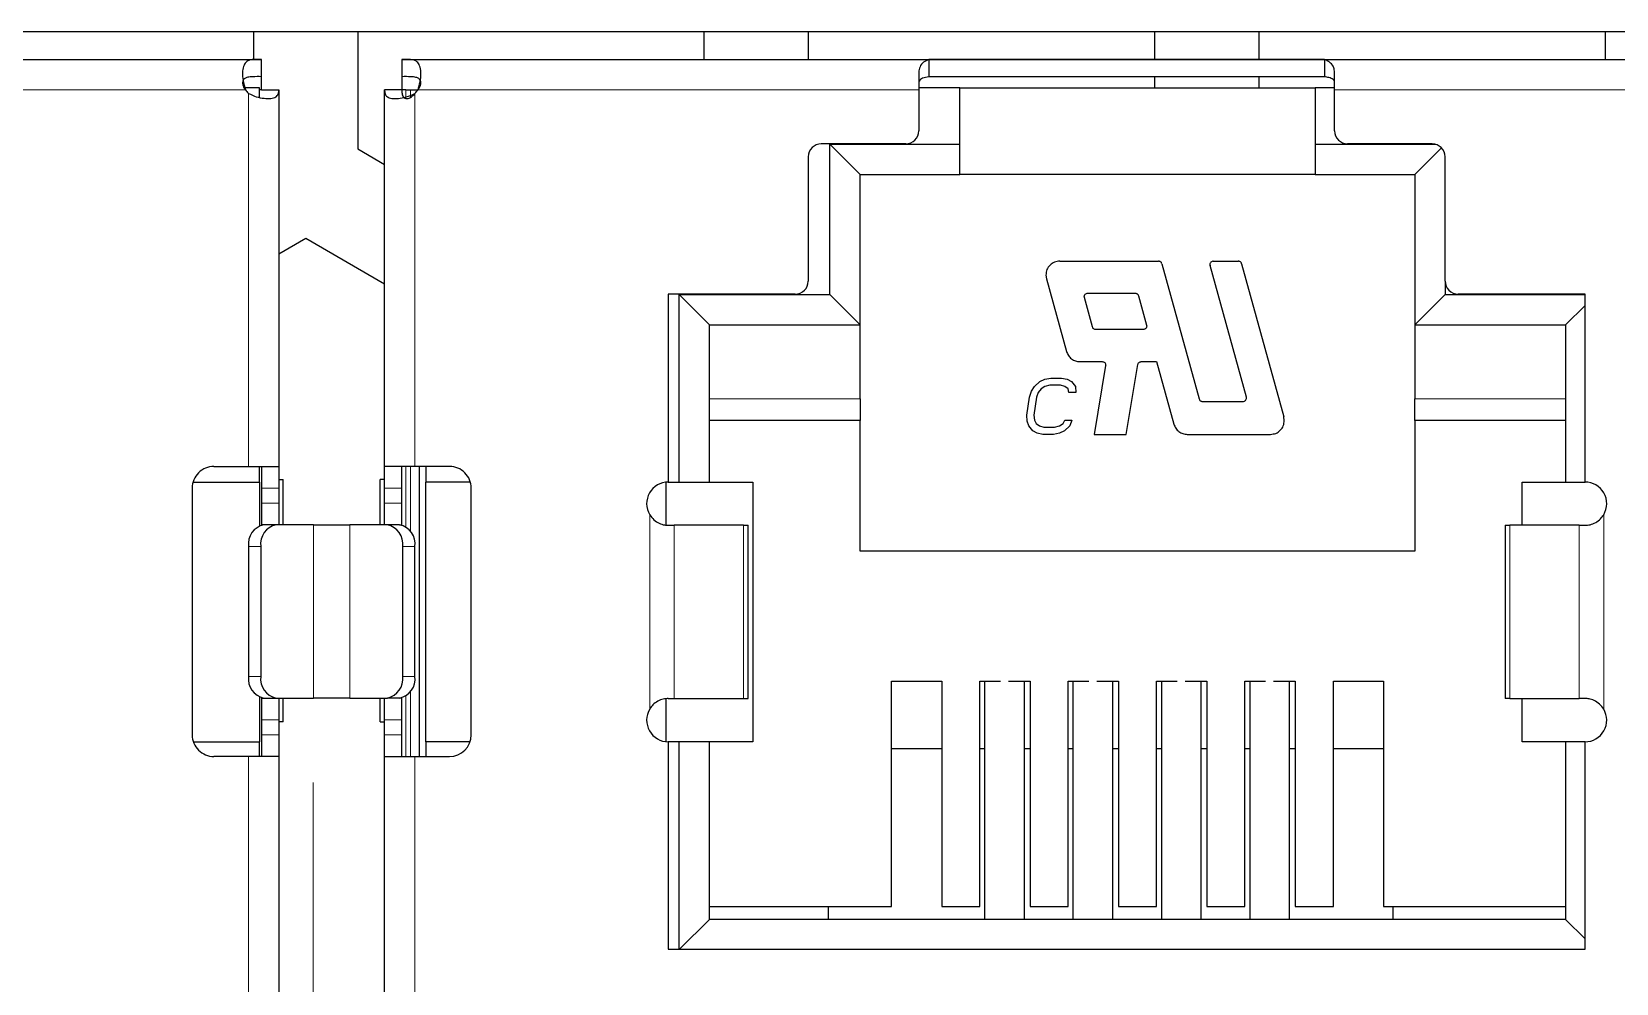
# Model space of a CAD drawing. Extents: x -260425 to 1294666, y -169889 to -2349.
# Drawn here: x 1001485.4 to 1001668.3, y -26464.4 to -26354.5 of the extents above; entities that cross this region are included whole.
import ezdxf

# ---------------------------------------------------------------- set-up
doc = ezdxf.new("R2010")
doc.units = 0
doc.header["$LTSCALE"] = 100
doc.layers.add('case', color=7, linetype='Continuous')

# ---------------------------------------------------------------- blocks, each defined once
blk = doc.blocks.new('АТС')
at = {"layer": 'case', "lineweight": 25}
for points in [[(3427, 113.99), (3427, 113.99), (1965, 113.99), (1965, 113.99)], [(3054, 110.79), (3054, 110.79), (3054, 113.99), (3054, 113.99)], [(3066, 113.99), (3066, 113.99), (3066, 100.45), (3066, 100.45)], [(3106, 110.79), (3106, 110.79), (3106, 113.99), (3106, 113.99)], [(3118, 113.99), (3118, 113.99), (3118, 110.79), (3118, 110.79)], [(3158, 110.79), (3158, 110.79), (3158, 113.99), (3158, 113.99)], [(3170, 113.99), (3170, 113.99), (3170, 110.79), (3170, 110.79)], [(3210, 110.79), (3210, 110.79), (3210, 113.99), (3210, 113.99)], [(2887.6, 110.79), (2887.6, 110.79), (3054.9, 110.79), (3054.9, 110.79)], [(3054.9, 108.79), (3054.9, 108.79), (3054.9, 110.79), (3054.9, 110.79)], [(3071.1, 110.79), (3071.1, 110.79), (3071.1, 108.79), (3071.1, 108.79)], [(3071.1, 110.79), (3071.1, 110.79), (3238.4, 110.79), (3238.4, 110.79)], [(3177.58, 110.76), (3177.58, 110.76), (3131.92, 110.76), (3131.92, 110.76)], [(3131.92, 110.76), (3131.92, 110.76), (3131.92, 108.78), (3131.92, 108.78)], [(3177.58, 110.76), (3177.58, 110.76), (3177.58, 108.78), (3177.58, 108.78)], [(3054.9, 107.29), (3054.9, 107.29), (3054.9, 108.79), (3054.9, 108.79)], [(3071.1, 108.79), (3071.1, 108.79), (3071.1, 107.29), (3071.1, 107.29)], [(3130.75, 109.29), (3130.75, 109.29), (3130.75, 107.29), (3130.75, 107.29)], [(3177.58, 108.78), (3177.58, 108.78), (3131.92, 108.78), (3131.92, 108.78)], [(3158, 107.49), (3158, 107.49), (3158, 108.78), (3158, 108.78)], [(3170, 108.78), (3170, 108.78), (3170, 107.49), (3170, 107.49)], [(3178.75, 107.29), (3178.75, 107.29), (3178.75, 109.29), (3178.75, 109.29)], [(3054.65, 107.49), (3054.65, 107.49), (3052.9, 107.49), (3052.9, 107.49)], [(3053.04, 107.29), (3053.14, 107.13), (3053.26, 106.99), (3053.4, 106.86)], [(3054.65, 106.37), (3054.65, 106.37), (3054.65, 107.49), (3054.65, 107.49)], [(3054.9, 107.29), (3054.9, 107.29), (3054.65, 107.29), (3054.65, 107.29)], [(3054.9, 107.29), (3054.9, 107.29), (3056.9, 107.29), (3056.9, 107.29)], [(3056.9, 107.29), (3056.9, 107.29), (3056.9, 63.79), (3056.9, 63.79)], [(3071.1, 107.29), (3071.1, 107.29), (3069.1, 107.29), (3069.1, 107.29)], [(3069.1, 63.79), (3069.1, 63.79), (3069.1, 107.29), (3069.1, 107.29)], [(3071.54, 107.29), (3071.54, 107.29), (3071.1, 107.29), (3071.1, 107.29)], [(3071.54, 107.29), (3071.54, 107.29), (3072.08, 107.29), (3072.08, 107.29)], [(3072.08, 107.29), (3072.08, 107.29), (3072.96, 107.29), (3072.96, 107.29)], [(3072.6, 106.86), (3072.74, 106.99), (3072.86, 107.13), (3072.96, 107.29)], [(3135.5, 107.49), (3135.5, 107.49), (3130.75, 107.49), (3130.75, 107.49)], [(3130.75, 107.29), (3130.75, 107.29), (3130.75, 102.54), (3130.75, 102.54)], [(3135.5, 100.99), (3135.5, 100.99), (3135.5, 107.49), (3135.5, 107.49)], [(3135.5, 107.49), (3135.5, 107.49), (3176.5, 107.49), (3176.5, 107.49)], [(3176.5, 107.49), (3176.5, 107.49), (3176.5, 100.99), (3176.5, 100.99)], [(3178.75, 107.49), (3178.75, 107.49), (3176.5, 107.49), (3176.5, 107.49)], [(3178.75, 102.54), (3178.75, 102.54), (3178.75, 107.29), (3178.75, 107.29)], [(3129.25, 101.04), (3130.08, 101.04), (3130.75, 101.71), (3130.75, 102.54)], [(3129.25, 101.04), (3129.25, 101.04), (3119.5, 101.04), (3119.5, 101.04)], [(3120.5, 100.99), (3120.5, 100.99), (3135.5, 100.99), (3135.5, 100.99)], [(3120.5, 83.64), (3120.5, 83.64), (3120.5, 100.99), (3120.5, 100.99)], [(3120.5, 100.99), (3120.5, 100.99), (3124, 97.49), (3124, 97.49)], [(3135.5, 97.49), (3135.5, 97.49), (3135.5, 100.99), (3135.5, 100.99)], [(3176.5, 100.99), (3176.5, 100.99), (3190.38, 100.99), (3190.38, 100.99)], [(3176.5, 100.99), (3176.5, 100.99), (3176.5, 97.49), (3176.5, 97.49)], [(3190, 101.04), (3190, 101.04), (3180.25, 101.04), (3180.25, 101.04)], [(3066, 100.45), (3066, 100.45), (3069.1, 98.66), (3069.1, 98.66)], [(3118, 99.54), (3118, 99.54), (3118, 85.19), (3118, 85.19)], [(3191.08, 100.57), (3191.08, 100.57), (3188, 97.49), (3188, 97.49)], [(3191.5, 85.19), (3191.5, 85.19), (3191.5, 99.54), (3191.5, 99.54)], [(3124, 97.49), (3124, 97.49), (3135.5, 97.49), (3135.5, 97.49)], [(3124, 80.14), (3124, 80.14), (3124, 97.49), (3124, 97.49)], [(3176.5, 97.49), (3176.5, 97.49), (3135.5, 97.49), (3135.5, 97.49)], [(3176.5, 97.49), (3176.5, 97.49), (3188, 97.49), (3188, 97.49)], [(3188, 97.49), (3188, 97.49), (3188, 80.14), (3188, 80.14)], [(3060, 90.09), (3060, 90.09), (3056.9, 88.3), (3056.9, 88.3)], [(3069.1, 84.83), (3069.1, 84.83), (3060, 90.09), (3060, 90.09)], [(3147.03, 87.49), (3147.03, 87.49), (3158.42, 87.49), (3158.42, 87.49)], [(3158.81, 87.2), (3158.81, 87.2), (3163.12, 71.59), (3163.12, 71.59)], [(3164.35, 87.09), (3164.35, 87.09), (3164.37, 86.99), (3164.37, 86.99)], [(3168.56, 71.8), (3168.56, 71.8), (3164.37, 86.99), (3164.37, 86.99)], [(3164.75, 87.49), (3164.75, 87.49), (3167.62, 87.49), (3167.62, 87.49)], [(3168.01, 87.2), (3168.01, 87.2), (3172.89, 69.52), (3172.89, 69.52)], [(3116.5, 83.69), (3117.33, 83.69), (3118, 84.36), (3118, 85.19)], [(3145.43, 85.89), (3145.43, 85.89), (3145.49, 85.47), (3145.49, 85.47)], [(3145.49, 85.47), (3145.49, 85.47), (3147.8, 77.07), (3147.8, 77.07)], [(3191.5, 85.19), (3191.5, 85.19), (3191.5, 83.64), (3191.5, 83.64)], [(3116.5, 83.69), (3116.5, 83.69), (3101.85, 83.69), (3101.85, 83.69)], [(3101.85, 83.69), (3101.85, 83.69), (3101.85, 61.99), (3101.85, 61.99)], [(3103.1, 83.64), (3103.1, 83.64), (3120.5, 83.64), (3120.5, 83.64)], [(3103.1, 61.99), (3103.1, 61.99), (3103.1, 83.64), (3103.1, 83.64)], [(3103.1, 83.64), (3103.1, 83.64), (3106.6, 80.14), (3106.6, 80.14)], [(3120.5, 83.64), (3120.5, 83.64), (3124, 80.14), (3124, 80.14)], [(3149.87, 83.29), (3149.87, 83.29), (3149.85, 83.39), (3149.85, 83.39)], [(3150.81, 79.89), (3150.81, 79.89), (3149.87, 83.29), (3149.87, 83.29)], [(3150.25, 83.79), (3150.25, 83.79), (3155.72, 83.79), (3155.72, 83.79)], [(3156.11, 83.5), (3156.11, 83.5), (3157.05, 80.1), (3157.05, 80.1)], [(3191.5, 83.64), (3191.5, 83.64), (3188, 80.14), (3188, 80.14)], [(3191.5, 83.64), (3191.5, 83.64), (3207.65, 83.64), (3207.65, 83.64)], [(3207.65, 83.69), (3207.65, 83.69), (3193, 83.69), (3193, 83.69)], [(3205.4, 80.14), (3205.4, 80.14), (3207.65, 82.39), (3207.65, 82.39)], [(3207.65, 61.99), (3207.65, 61.99), (3207.65, 83.69), (3207.65, 83.69)], [(3106.6, 80.14), (3106.6, 80.14), (3124, 80.14), (3124, 80.14)], [(3106.6, 61.99), (3106.6, 61.99), (3106.6, 80.14), (3106.6, 80.14)], [(3124, 71.59), (3124, 71.59), (3124, 80.14), (3124, 80.14)], [(3156.66, 79.59), (3156.66, 79.59), (3151.19, 79.59), (3151.19, 79.59)], [(3157.05, 80.1), (3157.05, 80.1), (3157.06, 79.99), (3157.06, 79.99)], [(3188, 80.14), (3188, 80.14), (3205.4, 80.14), (3205.4, 80.14)], [(3188, 80.14), (3188, 80.14), (3188, 71.59), (3188, 71.59)], [(3205.4, 80.14), (3205.4, 80.14), (3205.4, 61.99), (3205.4, 61.99)], [(3149.35, 75.89), (3149.35, 75.89), (3151.93, 75.89), (3151.93, 75.89)], [(3152.32, 75.43), (3152.32, 75.43), (3151, 67.49), (3151, 67.49)], [(3152.33, 75.49), (3152.33, 75.49), (3152.32, 75.43), (3152.32, 75.43)], [(3154.7, 67.49), (3154.7, 67.49), (3156.04, 75.56), (3156.04, 75.56)], [(3156.44, 75.89), (3156.44, 75.89), (3158.21, 75.89), (3158.21, 75.89)], [(3158.21, 75.89), (3158.21, 75.89), (3160.2, 68.67), (3160.2, 68.67)], [(3144.1, 73.02), (3144.1, 73.02), (3144.72, 73.58), (3144.72, 73.58)], [(3144.72, 73.58), (3144.72, 73.58), (3145.3, 73.85), (3145.3, 73.85)], [(3145.3, 73.85), (3145.3, 73.85), (3146, 73.99), (3146, 73.99)], [(3145.88, 73.16), (3145.88, 73.16), (3145.32, 73.02), (3145.32, 73.02)], [(3147.1, 73.16), (3147.1, 73.16), (3145.88, 73.16), (3145.88, 73.16)], [(3146, 73.99), (3146, 73.99), (3147.22, 73.99), (3147.22, 73.99)], [(3147.62, 73.02), (3147.62, 73.02), (3147.1, 73.16), (3147.1, 73.16)], [(3147.22, 73.99), (3147.22, 73.99), (3147.87, 73.85), (3147.87, 73.85)], [(3147.87, 73.85), (3147.87, 73.85), (3148.38, 73.58), (3148.38, 73.58)], [(3148.38, 73.58), (3148.38, 73.58), (3148.84, 73.02), (3148.84, 73.02)], [(3143.23, 69.71), (3143.23, 69.71), (3143.52, 71.78), (3143.52, 71.78)], [(3143.52, 71.78), (3143.52, 71.78), (3143.75, 72.47), (3143.75, 72.47)], [(3143.75, 72.47), (3143.75, 72.47), (3144.1, 73.02), (3144.1, 73.02)], [(3144.33, 71.78), (3144.33, 71.78), (3144.04, 69.71), (3144.04, 69.71)], [(3144.54, 72.33), (3144.54, 72.33), (3144.33, 71.78), (3144.33, 71.78)], [(3144.87, 72.75), (3144.87, 72.75), (3144.54, 72.33), (3144.54, 72.33)], [(3145.32, 73.02), (3145.32, 73.02), (3144.87, 72.75), (3144.87, 72.75)], [(3147.99, 72.75), (3147.99, 72.75), (3147.62, 73.02), (3147.62, 73.02)], [(3148.07, 72.33), (3148.07, 72.33), (3147.99, 72.75), (3147.99, 72.75)], [(3148.88, 72.33), (3148.88, 72.33), (3148.07, 72.33), (3148.07, 72.33)], [(3148.84, 73.02), (3148.84, 73.02), (3148.88, 72.33), (3148.88, 72.33)], [(3168.57, 71.69), (3168.57, 71.69), (3168.56, 71.8), (3168.56, 71.8)], [(3143.27, 69.01), (3143.27, 69.01), (3143.23, 69.71), (3143.23, 69.71)], [(3144.04, 69.71), (3144.04, 69.71), (3144.1, 69.15), (3144.1, 69.15)], [(3163.5, 71.29), (3163.5, 71.29), (3168.17, 71.29), (3168.17, 71.29)], [(3172.94, 69.09), (3172.94, 69.09), (3172.89, 69.52), (3172.89, 69.52)], [(3124, 69.09), (3124, 69.09), (3106.6, 69.09), (3106.6, 69.09)], [(3124, 53.99), (3124, 53.99), (3124, 69.09), (3124, 69.09)], [(3143.46, 68.46), (3143.46, 68.46), (3143.27, 69.01), (3143.27, 69.01)], [(3143.92, 67.91), (3143.92, 67.91), (3143.46, 68.46), (3143.46, 68.46)], [(3144.42, 67.63), (3144.42, 67.63), (3143.92, 67.91), (3143.92, 67.91)], [(3144.1, 69.15), (3144.1, 69.15), (3144.31, 68.74), (3144.31, 68.74)], [(3144.31, 68.74), (3144.31, 68.74), (3144.68, 68.46), (3144.68, 68.46)], [(3144.68, 68.46), (3144.68, 68.46), (3145.2, 68.32), (3145.2, 68.32)], [(3145.2, 68.32), (3145.2, 68.32), (3146.42, 68.32), (3146.42, 68.32)], [(3146.42, 68.32), (3146.42, 68.32), (3146.98, 68.46), (3146.98, 68.46)], [(3146.98, 68.46), (3146.98, 68.46), (3147.42, 68.74), (3147.42, 68.74)], [(3147.58, 67.91), (3147.58, 67.91), (3147, 67.63), (3147, 67.63)], [(3147.42, 68.74), (3147.42, 68.74), (3147.62, 69.15), (3147.62, 69.15)], [(3148.2, 68.46), (3148.2, 68.46), (3147.58, 67.91), (3147.58, 67.91)], [(3147.62, 69.15), (3147.62, 69.15), (3148.43, 69.15), (3148.43, 69.15)], [(3148.43, 69.15), (3148.43, 69.15), (3148.2, 68.46), (3148.2, 68.46)], [(3205.4, 69.09), (3205.4, 69.09), (3188, 69.09), (3188, 69.09)], [(3188, 69.09), (3188, 69.09), (3188, 53.99), (3188, 53.99)], [(3145.08, 67.49), (3145.08, 67.49), (3144.42, 67.63), (3144.42, 67.63)], [(3146.3, 67.49), (3146.3, 67.49), (3145.08, 67.49), (3145.08, 67.49)], [(3147, 67.63), (3147, 67.63), (3146.3, 67.49), (3146.3, 67.49)], [(3151, 67.49), (3151, 67.49), (3154.7, 67.49), (3154.7, 67.49)], [(3161.74, 67.49), (3161.74, 67.49), (3171.34, 67.49), (3171.34, 67.49)], [(3049.4, 63.79), (3049.4, 63.79), (3053.4, 63.79), (3053.4, 63.79)], [(3053.4, 63.79), (3053.4, 63.79), (3056.9, 63.79), (3056.9, 63.79)], [(3054.65, 61.99), (3054.65, 61.99), (3054.65, 63.79), (3054.65, 63.79)], [(3054.9, 63.79), (3054.9, 63.79), (3054.9, 61.29), (3054.9, 61.29)], [(3056.9, 63.79), (3056.9, 63.79), (3056.9, 61.29), (3056.9, 61.29)], [(3056.9, 62.29), (3056.9, 62.29), (3057.4, 62.29), (3057.4, 62.29)], [(3057.4, 57.04), (3057.4, 57.04), (3057.4, 62.29), (3057.4, 62.29)], [(3069.1, 62.29), (3069.1, 62.29), (3068.6, 62.29), (3068.6, 62.29)], [(3068.6, 57.04), (3068.6, 57.04), (3068.6, 62.29), (3068.6, 62.29)], [(3072.6, 63.79), (3072.6, 63.79), (3069.1, 63.79), (3069.1, 63.79)], [(3069.1, 61.29), (3069.1, 61.29), (3069.1, 63.79), (3069.1, 63.79)], [(3071.1, 61.29), (3071.1, 61.29), (3071.1, 63.79), (3071.1, 63.79)], [(3076.6, 63.79), (3076.6, 63.79), (3072.6, 63.79), (3072.6, 63.79)], [(3073.1, 63.79), (3073.1, 63.79), (3073.1, 30.29), (3073.1, 30.29)], [(3073.85, 63.79), (3073.85, 63.79), (3073.85, 61.99), (3073.85, 61.99)], [(3046.9, 61.29), (3046.9, 61.29), (3046.9, 32.79), (3046.9, 32.79)], [(3047, 61.99), (3047, 61.99), (3054.65, 61.99), (3054.65, 61.99)], [(3054.65, 61.99), (3054.65, 61.99), (3054.65, 56.93), (3054.65, 56.93)], [(3054.9, 61.29), (3054.9, 61.29), (3054.9, 59.54), (3054.9, 59.54)], [(3056.9, 61.29), (3056.9, 61.29), (3056.9, 59.54), (3056.9, 59.54)], [(3069.1, 59.54), (3069.1, 59.54), (3069.1, 61.29), (3069.1, 61.29)], [(3071.1, 59.54), (3071.1, 59.54), (3071.1, 61.29), (3071.1, 61.29)], [(3079, 61.99), (3079, 61.99), (3073.85, 61.99), (3073.85, 61.99)], [(3073.85, 31.99), (3073.85, 31.99), (3073.85, 61.99), (3073.85, 61.99)], [(3079.1, 32.79), (3079.1, 32.79), (3079.1, 61.29), (3079.1, 61.29)], [(3101.6, 57.02), (3101.6, 57.02), (3101.6, 61.98), (3101.6, 61.98)], [(3101.85, 61.99), (3101.85, 61.99), (3103.1, 61.99), (3103.1, 61.99)], [(3103.1, 61.99), (3103.1, 61.99), (3106.6, 61.99), (3106.6, 61.99)], [(3106.6, 61.99), (3106.6, 61.99), (3111.6, 61.99), (3111.6, 61.99)], [(3111.6, 61.99), (3111.6, 61.99), (3111.6, 31.99), (3111.6, 31.99)], [(3200.4, 56.99), (3200.4, 56.99), (3200.4, 61.99), (3200.4, 61.99)], [(3200.4, 61.99), (3200.4, 61.99), (3205.4, 61.99), (3205.4, 61.99)], [(3205.4, 61.99), (3205.4, 61.99), (3207.65, 61.99), (3207.65, 61.99)], [(3054.9, 59.54), (3054.9, 59.54), (3054.9, 57.04), (3054.9, 57.04)], [(3056.9, 59.54), (3056.9, 59.54), (3056.9, 57.04), (3056.9, 57.04)], [(3069.1, 57.04), (3069.1, 57.04), (3069.1, 59.54), (3069.1, 59.54)], [(3071.1, 57.04), (3071.1, 57.04), (3071.1, 59.54), (3071.1, 59.54)], [(3055.17, 57.04), (3054.01, 56.81), (3053.23, 55.71), (3053.4, 54.54)], [(3056.58, 57.04), (3055.42, 56.81), (3054.65, 55.71), (3054.81, 54.54)], [(3055.17, 57.04), (3055.17, 57.04), (3054.9, 57.04), (3054.9, 57.04)], [(3054.9, 57.04), (3054.9, 57.04), (3054.9, 57.01), (3054.9, 57.01)], [(3056.58, 57.04), (3056.58, 57.04), (3055.17, 57.04), (3055.17, 57.04)], [(3060.91, 57.04), (3060.91, 57.04), (3056.58, 57.04), (3056.58, 57.04)], [(3060.91, 57.04), (3060.91, 57.04), (3063, 57.04), (3063, 57.04)], [(3063, 57.04), (3063, 57.04), (3065.09, 57.04), (3065.09, 57.04)], [(3069.42, 57.04), (3069.42, 57.04), (3065.09, 57.04), (3065.09, 57.04)], [(3070.83, 57.04), (3070.83, 57.04), (3069.42, 57.04), (3069.42, 57.04)], [(3071.19, 54.54), (3071.35, 55.71), (3070.58, 56.81), (3069.42, 57.04)], [(3072.6, 54.54), (3072.77, 55.71), (3071.99, 56.81), (3070.83, 57.04)], [(3070.83, 57.04), (3070.83, 57.04), (3071.1, 57.04), (3071.1, 57.04)], [(3071.1, 57.01), (3071.1, 57.01), (3071.1, 57.04), (3071.1, 57.04)], [(3101.85, 56.99), (3101.85, 56.99), (3102.54, 56.99), (3102.54, 56.99)], [(3110.53, 56.99), (3110.53, 56.99), (3102.54, 56.99), (3102.54, 56.99)], [(3110.53, 56.99), (3110.53, 56.99), (3111.07, 56.99), (3111.07, 56.99)], [(3111.07, 36.99), (3111.07, 36.99), (3111.07, 56.99), (3111.07, 56.99)], [(3198.44, 56.99), (3198.44, 56.99), (3198.44, 36.99), (3198.44, 36.99)], [(3198.44, 56.99), (3198.44, 56.99), (3198.96, 56.99), (3198.96, 56.99)], [(3198.96, 56.99), (3198.96, 56.99), (3198.97, 56.99), (3198.97, 56.99)], [(3206.96, 56.99), (3206.96, 56.99), (3198.97, 56.99), (3198.97, 56.99)], [(3206.96, 56.99), (3206.96, 56.99), (3207.65, 56.99), (3207.65, 56.99)], [(3053.4, 54.54), (3053.4, 54.54), (3053.4, 39.54), (3053.4, 39.54)], [(3054.81, 54.54), (3054.81, 54.54), (3054.81, 39.54), (3054.81, 39.54)], [(3071.19, 39.54), (3071.19, 39.54), (3071.19, 54.54), (3071.19, 54.54)], [(3072.6, 39.54), (3072.6, 39.54), (3072.6, 54.54), (3072.6, 54.54)], [(3188, 53.99), (3188, 53.99), (3124, 53.99), (3124, 53.99)], [(3053.4, 39.54), (3053.23, 38.37), (3054.01, 37.28), (3055.17, 37.04)], [(3054.81, 39.54), (3054.65, 38.37), (3055.42, 37.28), (3056.58, 37.04)], [(3069.42, 37.04), (3070.58, 37.28), (3071.35, 38.37), (3071.19, 39.54)], [(3070.83, 37.04), (3071.99, 37.28), (3072.77, 38.37), (3072.6, 39.54)], [(3127.6, 38.99), (3127.6, 38.99), (3133.4, 38.99), (3133.4, 38.99)], [(3127.6, 12.99), (3127.6, 12.99), (3127.6, 38.99), (3127.6, 38.99)], [(3133.4, 38.99), (3133.4, 38.99), (3133.4, 12.99), (3133.4, 12.99)], [(3137.8, 38.99), (3137.8, 38.99), (3140.19, 38.99), (3140.19, 38.99)], [(3137.8, 12.99), (3137.8, 12.99), (3137.8, 38.99), (3137.8, 38.99)], [(3138.35, 38.99), (3138.35, 38.99), (3138.35, 11.49), (3138.35, 11.49)], [(3141.11, 38.99), (3141.11, 38.99), (3143.6, 38.99), (3143.6, 38.99)], [(3142.95, 11.49), (3142.95, 11.49), (3142.95, 38.99), (3142.95, 38.99)], [(3143.6, 38.99), (3143.6, 38.99), (3143.6, 12.99), (3143.6, 12.99)], [(3148, 38.99), (3148, 38.99), (3150.39, 38.99), (3150.39, 38.99)], [(3148, 12.99), (3148, 12.99), (3148, 38.99), (3148, 38.99)], [(3148.55, 38.99), (3148.55, 38.99), (3148.55, 11.49), (3148.55, 11.49)], [(3151.31, 38.99), (3151.31, 38.99), (3153.8, 38.99), (3153.8, 38.99)], [(3153.15, 11.49), (3153.15, 11.49), (3153.15, 38.99), (3153.15, 38.99)], [(3153.8, 38.99), (3153.8, 38.99), (3153.8, 12.99), (3153.8, 12.99)], [(3158.2, 38.99), (3158.2, 38.99), (3160.59, 38.99), (3160.59, 38.99)], [(3158.2, 12.99), (3158.2, 12.99), (3158.2, 38.99), (3158.2, 38.99)], [(3158.75, 38.99), (3158.75, 38.99), (3158.75, 11.49), (3158.75, 11.49)], [(3161.51, 38.99), (3161.51, 38.99), (3164, 38.99), (3164, 38.99)], [(3163.35, 11.49), (3163.35, 11.49), (3163.35, 38.99), (3163.35, 38.99)], [(3164, 38.99), (3164, 38.99), (3164, 12.99), (3164, 12.99)], [(3168.4, 38.99), (3168.4, 38.99), (3170.79, 38.99), (3170.79, 38.99)], [(3168.4, 12.99), (3168.4, 12.99), (3168.4, 38.99), (3168.4, 38.99)], [(3168.95, 38.99), (3168.95, 38.99), (3168.95, 11.49), (3168.95, 11.49)], [(3171.71, 38.99), (3171.71, 38.99), (3174.2, 38.99), (3174.2, 38.99)], [(3173.55, 11.49), (3173.55, 11.49), (3173.55, 38.99), (3173.55, 38.99)], [(3174.2, 38.99), (3174.2, 38.99), (3174.2, 12.99), (3174.2, 12.99)], [(3178.6, 38.99), (3178.6, 38.99), (3184.4, 38.99), (3184.4, 38.99)], [(3178.6, 12.99), (3178.6, 12.99), (3178.6, 38.99), (3178.6, 38.99)], [(3184.4, 38.99), (3184.4, 38.99), (3184.4, 12.99), (3184.4, 12.99)], [(3054.65, 37.15), (3054.65, 37.15), (3054.65, 31.99), (3054.65, 31.99)], [(3054.9, 37.07), (3054.9, 37.07), (3054.9, 37.04), (3054.9, 37.04)], [(3054.9, 37.04), (3054.9, 37.04), (3055.17, 37.04), (3055.17, 37.04)], [(3054.9, 37.04), (3054.9, 37.04), (3054.9, 34.54), (3054.9, 34.54)], [(3055.17, 37.04), (3055.17, 37.04), (3056.58, 37.04), (3056.58, 37.04)], [(3056.58, 37.04), (3056.58, 37.04), (3060.91, 37.04), (3060.91, 37.04)], [(3056.9, 37.04), (3056.9, 37.04), (3056.9, 34.54), (3056.9, 34.54)], [(3057.4, 34.29), (3057.4, 34.29), (3057.4, 37.04), (3057.4, 37.04)], [(3063, 37.04), (3063, 37.04), (3060.91, 37.04), (3060.91, 37.04)], [(3065.09, 37.04), (3065.09, 37.04), (3063, 37.04), (3063, 37.04)], [(3065.09, 37.04), (3065.09, 37.04), (3069.42, 37.04), (3069.42, 37.04)], [(3068.6, 34.29), (3068.6, 34.29), (3068.6, 37.04), (3068.6, 37.04)], [(3069.1, 34.54), (3069.1, 34.54), (3069.1, 37.04), (3069.1, 37.04)], [(3070.83, 37.04), (3070.83, 37.04), (3069.42, 37.04), (3069.42, 37.04)], [(3071.1, 37.04), (3071.1, 37.04), (3070.85, 37.04), (3070.85, 37.04)], [(3071.1, 37.04), (3071.1, 37.04), (3071.1, 37.07), (3071.1, 37.07)], [(3071.1, 34.54), (3071.1, 34.54), (3071.1, 37.04), (3071.1, 37.04)], [(3101.6, 32.01), (3101.6, 32.01), (3101.6, 36.96), (3101.6, 36.96)], [(3101.85, 36.99), (3101.85, 36.99), (3102.54, 36.99), (3102.54, 36.99)], [(3102.54, 36.99), (3102.54, 36.99), (3110.53, 36.99), (3110.53, 36.99)], [(3110.53, 36.99), (3110.53, 36.99), (3111.07, 36.99), (3111.07, 36.99)], [(3198.96, 36.99), (3198.96, 36.99), (3198.44, 36.99), (3198.44, 36.99)], [(3198.97, 36.99), (3198.97, 36.99), (3198.96, 36.99), (3198.96, 36.99)], [(3198.97, 36.99), (3198.97, 36.99), (3206.96, 36.99), (3206.96, 36.99)], [(3200.4, 31.99), (3200.4, 31.99), (3200.4, 36.99), (3200.4, 36.99)], [(3207.65, 36.99), (3207.65, 36.99), (3206.96, 36.99), (3206.96, 36.99)], [(3054.9, 34.54), (3054.9, 34.54), (3054.9, 32.79), (3054.9, 32.79)], [(3056.9, 34.54), (3056.9, 34.54), (3056.9, 32.79), (3056.9, 32.79)], [(3057.4, 34.29), (3057.4, 34.29), (3056.9, 34.29), (3056.9, 34.29)], [(3068.6, 34.29), (3068.6, 34.29), (3069.1, 34.29), (3069.1, 34.29)], [(3069.1, 32.79), (3069.1, 32.79), (3069.1, 34.54), (3069.1, 34.54)], [(3071.1, 32.79), (3071.1, 32.79), (3071.1, 34.54), (3071.1, 34.54)], [(3047.03, 31.99), (3047.03, 31.99), (3054.65, 31.99), (3054.65, 31.99)], [(3054.65, 30.29), (3054.65, 30.29), (3054.65, 31.99), (3054.65, 31.99)], [(3054.9, 32.79), (3054.9, 32.79), (3054.9, 30.29), (3054.9, 30.29)], [(3056.9, 32.79), (3056.9, 32.79), (3056.9, 30.29), (3056.9, 30.29)], [(3069.1, 30.29), (3069.1, 30.29), (3069.1, 32.79), (3069.1, 32.79)], [(3071.1, 30.29), (3071.1, 30.29), (3071.1, 32.79), (3071.1, 32.79)], [(3073.85, 31.99), (3073.85, 31.99), (3073.85, 30.29), (3073.85, 30.29)], [(3078.97, 31.99), (3078.97, 31.99), (3073.85, 31.99), (3073.85, 31.99)], [(3076.6, 30.29), (3077.98, 30.29), (3079.1, 31.41), (3079.1, 32.79)], [(3103.1, 31.99), (3103.1, 31.99), (3101.85, 31.99), (3101.85, 31.99)], [(3101.85, 31.99), (3101.85, 31.99), (3101.85, 8.04), (3101.85, 8.04)], [(3103.1, 8.04), (3103.1, 8.04), (3103.1, 31.99), (3103.1, 31.99)], [(3106.6, 31.99), (3106.6, 31.99), (3103.1, 31.99), (3103.1, 31.99)], [(3106.6, 11.49), (3106.6, 11.49), (3106.6, 31.99), (3106.6, 31.99)], [(3111.6, 31.99), (3111.6, 31.99), (3106.6, 31.99), (3106.6, 31.99)], [(3133.4, 31.19), (3133.4, 31.19), (3127.6, 31.19), (3127.6, 31.19)], [(3138.35, 31.19), (3138.35, 31.19), (3137.8, 31.19), (3137.8, 31.19)], [(3143.6, 31.19), (3143.6, 31.19), (3142.95, 31.19), (3142.95, 31.19)], [(3148.55, 31.19), (3148.55, 31.19), (3148, 31.19), (3148, 31.19)], [(3153.8, 31.19), (3153.8, 31.19), (3153.15, 31.19), (3153.15, 31.19)], [(3158.75, 31.19), (3158.75, 31.19), (3158.2, 31.19), (3158.2, 31.19)], [(3164, 31.19), (3164, 31.19), (3163.35, 31.19), (3163.35, 31.19)], [(3168.95, 31.19), (3168.95, 31.19), (3168.4, 31.19), (3168.4, 31.19)], [(3174.2, 31.19), (3174.2, 31.19), (3173.55, 31.19), (3173.55, 31.19)], [(3184.4, 31.19), (3184.4, 31.19), (3178.6, 31.19), (3178.6, 31.19)], [(3205.4, 31.99), (3205.4, 31.99), (3200.4, 31.99), (3200.4, 31.99)], [(3205.4, 31.99), (3205.4, 31.99), (3205.4, 11.49), (3205.4, 11.49)], [(3207.65, 31.99), (3207.65, 31.99), (3205.4, 31.99), (3205.4, 31.99)], [(3207.65, 8.04), (3207.65, 8.04), (3207.65, 31.99), (3207.65, 31.99)], [(3053.4, 30.29), (3053.4, 30.29), (3049.4, 30.29), (3049.4, 30.29)], [(3056.9, 30.29), (3056.9, 30.29), (3053.4, 30.29), (3053.4, 30.29)], [(3056.9, 30.29), (3056.9, 30.29), (3056.9, -61.71), (3056.9, -61.71)], [(3069.1, -61.71), (3069.1, -61.71), (3069.1, 30.29), (3069.1, 30.29)], [(3069.1, 30.29), (3069.1, 30.29), (3072.6, 30.29), (3072.6, 30.29)], [(3072.6, 30.29), (3072.6, 30.29), (3076.6, 30.29), (3076.6, 30.29)], [(3106.6, 12.99), (3106.6, 12.99), (3123.2, 12.99), (3123.2, 12.99)], [(3120.35, 11.49), (3120.35, 11.49), (3120.35, 12.99), (3120.35, 12.99)], [(3123.2, 12.99), (3123.2, 12.99), (3127.6, 12.99), (3127.6, 12.99)], [(3133.4, 12.99), (3133.4, 12.99), (3137.8, 12.99), (3137.8, 12.99)], [(3143.6, 12.99), (3143.6, 12.99), (3148, 12.99), (3148, 12.99)], [(3153.8, 12.99), (3153.8, 12.99), (3158.2, 12.99), (3158.2, 12.99)], [(3164, 12.99), (3164, 12.99), (3168.4, 12.99), (3168.4, 12.99)], [(3174.2, 12.99), (3174.2, 12.99), (3178.6, 12.99), (3178.6, 12.99)], [(3184.4, 12.99), (3184.4, 12.99), (3188.8, 12.99), (3188.8, 12.99)], [(3185.45, 12.99), (3185.45, 12.99), (3185.45, 11.49), (3185.45, 11.49)], [(3188.8, 12.99), (3188.8, 12.99), (3205.4, 12.99), (3205.4, 12.99)], [(3103.15, 8.04), (3103.15, 8.04), (3106.6, 11.49), (3106.6, 11.49)], [(3205.4, 11.49), (3205.4, 11.49), (3106.6, 11.49), (3106.6, 11.49)], [(3207.65, 9.24), (3207.65, 9.24), (3205.4, 11.49), (3205.4, 11.49)], [(3101.85, 8.04), (3101.85, 8.04), (3207.65, 8.04), (3207.65, 8.04)]]:
    blk.add_open_spline(points, degree=3, dxfattribs=at)
for points, knots in [([(3054.9, 110.79), (3054.76, 110.79), (3054.63, 110.79), (3054.5, 110.79), (3054.5, 110.79), (3054.35, 110.79), (3054.21, 110.79), (3054.08, 110.78), (3054.08, 110.78), (3053.89, 110.77), (3053.73, 110.76), (3053.58, 110.72), (3053.58, 110.72), (3053.39, 110.67), (3053.23, 110.59), (3053.11, 110.47), (3053.11, 110.47), (3052.98, 110.34), (3052.89, 110.18), (3052.83, 109.98), (3052.83, 109.98), (3052.76, 109.77), (3052.72, 109.53), (3052.71, 109.25), (3052.71, 109.25), (3052.7, 108.97), (3052.72, 108.66), (3052.77, 108.34), (3052.77, 108.34), (3052.83, 107.99), (3052.94, 107.64), (3053.04, 107.29)], [0, 0, 0, 0, 0.111111, 0.111111, 0.111111, 0.111111, 0.222222, 0.222222, 0.222222, 0.222222, 0.333333, 0.333333, 0.333333, 0.333333, 0.444444, 0.444444, 0.444444, 0.444444, 0.555556, 0.555556, 0.555556, 0.555556, 0.666667, 0.666667, 0.666667, 0.666667, 0.777778, 0.777778, 0.777778, 0.777778, 1, 1, 1, 1]), ([(3072.96, 107.29), (3073.05, 107.59), (3073.14, 107.89), (3073.2, 108.18), (3073.2, 108.18), (3073.27, 108.5), (3073.29, 108.81), (3073.29, 109.1), (3073.29, 109.1), (3073.29, 109.39), (3073.26, 109.66), (3073.2, 109.88), (3073.2, 109.88), (3073.14, 110.11), (3073.05, 110.29), (3072.93, 110.43), (3072.93, 110.43), (3072.8, 110.57), (3072.64, 110.66), (3072.43, 110.72), (3072.43, 110.72), (3072.29, 110.75), (3072.13, 110.77), (3071.95, 110.78), (3071.95, 110.78), (3071.8, 110.79), (3071.64, 110.79), (3071.47, 110.79), (3071.47, 110.79), (3071.35, 110.79), (3071.23, 110.79), (3071.1, 110.79)], [0, 0, 0, 0, 0.111111, 0.111111, 0.111111, 0.111111, 0.222222, 0.222222, 0.222222, 0.222222, 0.333333, 0.333333, 0.333333, 0.333333, 0.444444, 0.444444, 0.444444, 0.444444, 0.555556, 0.555556, 0.555556, 0.555556, 0.666667, 0.666667, 0.666667, 0.666667, 0.777778, 0.777778, 0.777778, 0.777778, 1, 1, 1, 1]), ([(3131.92, 110.76), (3131.71, 110.68), (3131.49, 110.6), (3131.29, 110.45), (3131.29, 110.45), (3131.13, 110.32), (3130.98, 110.16), (3130.9, 109.94), (3130.9, 109.94), (3130.82, 109.75), (3130.78, 109.52), (3130.75, 109.29)], [0, 0, 0, 0, 0.25, 0.25, 0.25, 0.25, 0.5, 0.5, 0.5, 0.5, 1, 1, 1, 1]), ([(3178.75, 109.29), (3178.73, 109.48), (3178.71, 109.67), (3178.65, 109.83), (3178.65, 109.83), (3178.58, 110.06), (3178.44, 110.24), (3178.29, 110.37), (3178.29, 110.37), (3178.08, 110.56), (3177.83, 110.66), (3177.58, 110.76)], [0, 0, 0, 0, 0.25, 0.25, 0.25, 0.25, 0.5, 0.5, 0.5, 0.5, 1, 1, 1, 1]), ([(3054.9, 108.79), (3054.56, 108.8), (3054.21, 108.8), (3053.89, 108.78), (3053.89, 108.78), (3053.68, 108.77), (3053.49, 108.76), (3053.31, 108.72), (3053.31, 108.72), (3053.25, 108.7), (3053.19, 108.69), (3053.14, 108.66), (3053.14, 108.66), (3053.03, 108.62), (3052.93, 108.56), (3052.85, 108.48), (3052.85, 108.48), (3052.8, 108.42), (3052.76, 108.35), (3052.74, 108.27), (3052.74, 108.27), (3052.71, 108.19), (3052.7, 108.09), (3052.71, 108), (3052.71, 108), (3052.72, 107.91), (3052.74, 107.82), (3052.78, 107.73), (3052.78, 107.73), (3052.81, 107.64), (3052.86, 107.55), (3052.91, 107.46), (3052.91, 107.46), (3052.95, 107.4), (3053, 107.35), (3053.04, 107.29)], [0, 0, 0, 0, 0.1, 0.1, 0.1, 0.1, 0.2, 0.2, 0.2, 0.2, 0.3, 0.3, 0.3, 0.3, 0.4, 0.4, 0.4, 0.4, 0.5, 0.5, 0.5, 0.5, 0.6, 0.6, 0.6, 0.6, 0.7, 0.7, 0.7, 0.7, 0.8, 0.8, 0.8, 0.8, 1, 1, 1, 1]), ([(3072.96, 107.29), (3073.04, 107.4), (3073.12, 107.51), (3073.18, 107.63), (3073.18, 107.63), (3073.23, 107.72), (3073.26, 107.82), (3073.28, 107.92), (3073.28, 107.92), (3073.29, 108.01), (3073.3, 108.11), (3073.28, 108.19), (3073.28, 108.19), (3073.27, 108.27), (3073.24, 108.34), (3073.2, 108.4), (3073.2, 108.4), (3073.17, 108.47), (3073.11, 108.52), (3073.05, 108.57), (3073.05, 108.57), (3072.96, 108.63), (3072.85, 108.68), (3072.72, 108.71), (3072.72, 108.71), (3072.54, 108.76), (3072.33, 108.77), (3072.12, 108.78), (3072.12, 108.78), (3071.79, 108.8), (3071.45, 108.8), (3071.1, 108.79)], [0, 0, 0, 0, 0.111111, 0.111111, 0.111111, 0.111111, 0.222222, 0.222222, 0.222222, 0.222222, 0.333333, 0.333333, 0.333333, 0.333333, 0.444444, 0.444444, 0.444444, 0.444444, 0.555556, 0.555556, 0.555556, 0.555556, 0.666667, 0.666667, 0.666667, 0.666667, 0.777778, 0.777778, 0.777778, 0.777778, 1, 1, 1, 1]), ([(3131.92, 108.78), (3131.67, 108.74), (3131.42, 108.7), (3131.2, 108.61), (3131.2, 108.61), (3131.11, 108.57), (3131.04, 108.53), (3130.96, 108.48), (3130.96, 108.48), (3130.89, 108.43), (3130.82, 108.37), (3130.79, 108.29), (3130.79, 108.29), (3130.77, 108.25), (3130.76, 108.2), (3130.75, 108.15)], [0, 0, 0, 0, 0.2, 0.2, 0.2, 0.2, 0.4, 0.4, 0.4, 0.4, 0.6, 0.6, 0.6, 0.6, 1, 1, 1, 1]), ([(3178.75, 108.15), (3178.74, 108.2), (3178.73, 108.26), (3178.7, 108.3), (3178.7, 108.3), (3178.67, 108.37), (3178.62, 108.41), (3178.57, 108.46), (3178.57, 108.46), (3178.43, 108.57), (3178.26, 108.64), (3178.09, 108.68), (3178.09, 108.68), (3177.92, 108.73), (3177.75, 108.75), (3177.58, 108.78)], [0, 0, 0, 0, 0.2, 0.2, 0.2, 0.2, 0.4, 0.4, 0.4, 0.4, 0.6, 0.6, 0.6, 0.6, 1, 1, 1, 1]), ([(3053.4, 106.86), (3053.7, 106.72), (3054, 106.58), (3054.3, 106.48), (3054.3, 106.48), (3054.6, 106.38), (3054.91, 106.33), (3055.19, 106.3), (3055.19, 106.3), (3055.48, 106.26), (3055.75, 106.26), (3055.97, 106.28), (3055.97, 106.28), (3056.2, 106.31), (3056.39, 106.36), (3056.54, 106.45), (3056.54, 106.45), (3056.68, 106.53), (3056.78, 106.65), (3056.84, 106.82), (3056.84, 106.82), (3056.88, 106.95), (3056.89, 107.12), (3056.9, 107.29)], [0, 0, 0, 0, 0.142857, 0.142857, 0.142857, 0.142857, 0.285714, 0.285714, 0.285714, 0.285714, 0.428571, 0.428571, 0.428571, 0.428571, 0.571429, 0.571429, 0.571429, 0.571429, 0.714286, 0.714286, 0.714286, 0.714286, 1, 1, 1, 1]), ([(3069.1, 107.29), (3069.11, 107.12), (3069.12, 106.94), (3069.17, 106.8), (3069.17, 106.8), (3069.21, 106.66), (3069.3, 106.56), (3069.42, 106.48), (3069.42, 106.48), (3069.55, 106.39), (3069.72, 106.33), (3069.93, 106.29), (3069.93, 106.29), (3070.15, 106.26), (3070.41, 106.26), (3070.7, 106.28), (3070.7, 106.28), (3070.98, 106.31), (3071.29, 106.36), (3071.6, 106.45), (3071.6, 106.45), (3071.93, 106.55), (3072.27, 106.71), (3072.6, 106.86)], [0, 0, 0, 0, 0.142857, 0.142857, 0.142857, 0.142857, 0.285714, 0.285714, 0.285714, 0.285714, 0.428571, 0.428571, 0.428571, 0.428571, 0.571429, 0.571429, 0.571429, 0.571429, 0.714286, 0.714286, 0.714286, 0.714286, 1, 1, 1, 1]), ([(3071.1, 107.29), (3071.1, 107.08), (3071.11, 106.87), (3071.15, 106.7), (3071.15, 106.7), (3071.17, 106.6), (3071.21, 106.52), (3071.26, 106.45), (3071.26, 106.45), (3071.31, 106.38), (3071.37, 106.33), (3071.45, 106.3), (3071.45, 106.3), (3071.53, 106.27), (3071.61, 106.26), (3071.7, 106.27), (3071.7, 106.27), (3071.78, 106.28), (3071.87, 106.3), (3071.95, 106.33), (3071.95, 106.33), (3072.04, 106.37), (3072.12, 106.42), (3072.2, 106.47), (3072.2, 106.47), (3072.33, 106.56), (3072.44, 106.66), (3072.54, 106.78), (3072.54, 106.78), (3072.56, 106.81), (3072.58, 106.83), (3072.6, 106.86)], [0, 0, 0, 0, 0.111111, 0.111111, 0.111111, 0.111111, 0.222222, 0.222222, 0.222222, 0.222222, 0.333333, 0.333333, 0.333333, 0.333333, 0.444444, 0.444444, 0.444444, 0.444444, 0.555556, 0.555556, 0.555556, 0.555556, 0.666667, 0.666667, 0.666667, 0.666667, 0.777778, 0.777778, 0.777778, 0.777778, 1, 1, 1, 1]), ([(3178.75, 102.54), (3178.75, 102.15), (3178.91, 101.76), (3179.19, 101.48), (3179.19, 101.48), (3179.47, 101.2), (3179.85, 101.04), (3180.25, 101.04)], [0, 0, 0, 0, 0.333333, 0.333333, 0.333333, 0.333333, 1, 1, 1, 1]), ([(3119.5, 101.04), (3119.1, 101.04), (3118.72, 100.88), (3118.44, 100.6), (3118.44, 100.6), (3118.16, 100.32), (3118, 99.94), (3118, 99.54)], [0, 0, 0, 0, 0.333333, 0.333333, 0.333333, 0.333333, 1, 1, 1, 1]), ([(3191.5, 99.54), (3191.5, 99.94), (3191.34, 100.32), (3191.06, 100.6), (3191.06, 100.6), (3190.78, 100.88), (3190.4, 101.04), (3190, 101.04)], [0, 0, 0, 0, 0.333333, 0.333333, 0.333333, 0.333333, 1, 1, 1, 1]), ([(3147.03, 87.49), (3146.82, 87.47), (3146.61, 87.44), (3146.42, 87.37), (3146.42, 87.37), (3146.22, 87.3), (3146.05, 87.17), (3145.9, 87.02), (3145.9, 87.02), (3145.75, 86.87), (3145.63, 86.7), (3145.55, 86.51), (3145.55, 86.51), (3145.48, 86.31), (3145.45, 86.1), (3145.43, 85.89)], [0, 0, 0, 0, 0.2, 0.2, 0.2, 0.2, 0.4, 0.4, 0.4, 0.4, 0.6, 0.6, 0.6, 0.6, 1, 1, 1, 1]), ([(3158.81, 87.2), (3158.79, 87.24), (3158.78, 87.28), (3158.76, 87.32), (3158.76, 87.32), (3158.73, 87.35), (3158.7, 87.38), (3158.67, 87.41), (3158.67, 87.41), (3158.63, 87.44), (3158.59, 87.46), (3158.55, 87.47), (3158.55, 87.47), (3158.51, 87.48), (3158.47, 87.49), (3158.42, 87.49)], [0, 0, 0, 0, 0.2, 0.2, 0.2, 0.2, 0.4, 0.4, 0.4, 0.4, 0.6, 0.6, 0.6, 0.6, 1, 1, 1, 1]), ([(3164.75, 87.49), (3164.7, 87.49), (3164.65, 87.48), (3164.6, 87.46), (3164.6, 87.46), (3164.55, 87.44), (3164.51, 87.41), (3164.47, 87.38), (3164.47, 87.38), (3164.43, 87.34), (3164.4, 87.29), (3164.38, 87.25), (3164.38, 87.25), (3164.37, 87.2), (3164.36, 87.15), (3164.35, 87.09)], [0, 0, 0, 0, 0.2, 0.2, 0.2, 0.2, 0.4, 0.4, 0.4, 0.4, 0.6, 0.6, 0.6, 0.6, 1, 1, 1, 1]), ([(3168.01, 87.2), (3167.99, 87.24), (3167.98, 87.28), (3167.95, 87.32), (3167.95, 87.32), (3167.93, 87.35), (3167.9, 87.38), (3167.87, 87.41), (3167.87, 87.41), (3167.83, 87.44), (3167.79, 87.46), (3167.75, 87.47), (3167.75, 87.47), (3167.71, 87.48), (3167.67, 87.49), (3167.62, 87.49)], [0, 0, 0, 0, 0.2, 0.2, 0.2, 0.2, 0.4, 0.4, 0.4, 0.4, 0.6, 0.6, 0.6, 0.6, 1, 1, 1, 1]), ([(3191.5, 85.19), (3191.5, 84.8), (3191.66, 84.41), (3191.94, 84.13), (3191.94, 84.13), (3192.22, 83.85), (3192.6, 83.69), (3193, 83.69)], [0, 0, 0, 0, 0.333333, 0.333333, 0.333333, 0.333333, 1, 1, 1, 1]), ([(3149.85, 83.39), (3149.86, 83.45), (3149.87, 83.5), (3149.88, 83.55), (3149.88, 83.55), (3149.9, 83.59), (3149.93, 83.64), (3149.97, 83.68), (3149.97, 83.68), (3150.01, 83.71), (3150.05, 83.74), (3150.1, 83.76), (3150.1, 83.76), (3150.15, 83.78), (3150.2, 83.79), (3150.25, 83.79)], [0, 0, 0, 0, 0.2, 0.2, 0.2, 0.2, 0.4, 0.4, 0.4, 0.4, 0.6, 0.6, 0.6, 0.6, 1, 1, 1, 1]), ([(3155.72, 83.79), (3155.77, 83.79), (3155.81, 83.78), (3155.85, 83.77), (3155.85, 83.77), (3155.89, 83.76), (3155.93, 83.74), (3155.97, 83.71), (3155.97, 83.71), (3156, 83.68), (3156.03, 83.65), (3156.06, 83.62), (3156.06, 83.62), (3156.08, 83.58), (3156.09, 83.54), (3156.11, 83.5)], [0, 0, 0, 0, 0.2, 0.2, 0.2, 0.2, 0.4, 0.4, 0.4, 0.4, 0.6, 0.6, 0.6, 0.6, 1, 1, 1, 1]), ([(3151.19, 79.59), (3151.15, 79.6), (3151.11, 79.6), (3151.06, 79.61), (3151.06, 79.61), (3151.02, 79.63), (3150.98, 79.65), (3150.95, 79.67), (3150.95, 79.67), (3150.91, 79.7), (3150.88, 79.73), (3150.86, 79.77), (3150.86, 79.77), (3150.84, 79.81), (3150.82, 79.85), (3150.81, 79.89)], [0, 0, 0, 0, 0.2, 0.2, 0.2, 0.2, 0.4, 0.4, 0.4, 0.4, 0.6, 0.6, 0.6, 0.6, 1, 1, 1, 1]), ([(3157.06, 79.99), (3157.06, 79.94), (3157.05, 79.89), (3157.03, 79.84), (3157.03, 79.84), (3157.01, 79.79), (3156.98, 79.75), (3156.94, 79.71), (3156.94, 79.71), (3156.91, 79.67), (3156.86, 79.64), (3156.81, 79.62), (3156.81, 79.62), (3156.77, 79.61), (3156.71, 79.6), (3156.66, 79.59)], [0, 0, 0, 0, 0.2, 0.2, 0.2, 0.2, 0.4, 0.4, 0.4, 0.4, 0.6, 0.6, 0.6, 0.6, 1, 1, 1, 1]), ([(3147.8, 77.07), (3147.87, 76.9), (3147.93, 76.74), (3148.02, 76.6), (3148.02, 76.6), (3148.11, 76.45), (3148.24, 76.33), (3148.38, 76.22), (3148.38, 76.22), (3148.52, 76.11), (3148.67, 76.03), (3148.84, 75.98), (3148.84, 75.98), (3149, 75.93), (3149.17, 75.91), (3149.35, 75.89)], [0, 0, 0, 0, 0.2, 0.2, 0.2, 0.2, 0.4, 0.4, 0.4, 0.4, 0.6, 0.6, 0.6, 0.6, 1, 1, 1, 1]), ([(3151.93, 75.89), (3151.98, 75.89), (3152.03, 75.88), (3152.08, 75.86), (3152.08, 75.86), (3152.13, 75.84), (3152.17, 75.81), (3152.21, 75.78), (3152.21, 75.78), (3152.25, 75.74), (3152.28, 75.69), (3152.3, 75.65), (3152.3, 75.65), (3152.32, 75.6), (3152.32, 75.55), (3152.33, 75.49)], [0, 0, 0, 0, 0.2, 0.2, 0.2, 0.2, 0.4, 0.4, 0.4, 0.4, 0.6, 0.6, 0.6, 0.6, 1, 1, 1, 1]), ([(3156.04, 75.56), (3156.06, 75.6), (3156.07, 75.65), (3156.09, 75.69), (3156.09, 75.69), (3156.11, 75.73), (3156.14, 75.77), (3156.18, 75.8), (3156.18, 75.8), (3156.22, 75.83), (3156.26, 75.85), (3156.3, 75.87), (3156.3, 75.87), (3156.34, 75.88), (3156.39, 75.89), (3156.44, 75.89)], [0, 0, 0, 0, 0.2, 0.2, 0.2, 0.2, 0.4, 0.4, 0.4, 0.4, 0.6, 0.6, 0.6, 0.6, 1, 1, 1, 1]), ([(3124, 71.59), (3124, 71.27), (3124, 70.94), (3124, 70.64), (3124, 70.64), (3124, 70.33), (3124, 70.06), (3124, 69.83), (3124, 69.83), (3124, 69.59), (3124, 69.4), (3124, 69.28), (3124, 69.28), (3124, 69.17), (3124, 69.13), (3124, 69.09)], [0, 0, 0, 0, 0.2, 0.2, 0.2, 0.2, 0.4, 0.4, 0.4, 0.4, 0.6, 0.6, 0.6, 0.6, 1, 1, 1, 1]), ([(3163.12, 71.59), (3163.13, 71.55), (3163.15, 71.51), (3163.17, 71.47), (3163.17, 71.47), (3163.19, 71.43), (3163.23, 71.4), (3163.26, 71.37), (3163.26, 71.37), (3163.29, 71.35), (3163.33, 71.33), (3163.37, 71.31), (3163.37, 71.31), (3163.42, 71.3), (3163.46, 71.3), (3163.5, 71.29)], [0, 0, 0, 0, 0.2, 0.2, 0.2, 0.2, 0.4, 0.4, 0.4, 0.4, 0.6, 0.6, 0.6, 0.6, 1, 1, 1, 1]), ([(3168.17, 71.29), (3168.22, 71.3), (3168.28, 71.31), (3168.33, 71.32), (3168.33, 71.32), (3168.37, 71.34), (3168.42, 71.37), (3168.45, 71.41), (3168.45, 71.41), (3168.49, 71.45), (3168.52, 71.49), (3168.54, 71.54), (3168.54, 71.54), (3168.56, 71.59), (3168.57, 71.64), (3168.57, 71.69)], [0, 0, 0, 0, 0.2, 0.2, 0.2, 0.2, 0.4, 0.4, 0.4, 0.4, 0.6, 0.6, 0.6, 0.6, 1, 1, 1, 1]), ([(3188, 69.09), (3188, 69.13), (3188, 69.17), (3188, 69.28), (3188, 69.28), (3188, 69.4), (3188, 69.59), (3188, 69.83), (3188, 69.83), (3188, 70.06), (3188, 70.33), (3188, 70.64), (3188, 70.64), (3188, 70.94), (3188, 71.27), (3188, 71.59)], [0, 0, 0, 0, 0.2, 0.2, 0.2, 0.2, 0.4, 0.4, 0.4, 0.4, 0.6, 0.6, 0.6, 0.6, 1, 1, 1, 1]), ([(3160.2, 68.67), (3160.26, 68.5), (3160.33, 68.34), (3160.42, 68.2), (3160.42, 68.2), (3160.51, 68.05), (3160.64, 67.93), (3160.77, 67.82), (3160.77, 67.82), (3160.91, 67.71), (3161.07, 67.63), (3161.23, 67.58), (3161.23, 67.58), (3161.4, 67.53), (3161.57, 67.51), (3161.74, 67.49)], [0, 0, 0, 0, 0.2, 0.2, 0.2, 0.2, 0.4, 0.4, 0.4, 0.4, 0.6, 0.6, 0.6, 0.6, 1, 1, 1, 1]), ([(3171.34, 67.49), (3171.55, 67.52), (3171.76, 67.54), (3171.96, 67.61), (3171.96, 67.61), (3172.15, 67.69), (3172.33, 67.81), (3172.48, 67.96), (3172.48, 67.96), (3172.63, 68.11), (3172.75, 68.29), (3172.82, 68.48), (3172.82, 68.48), (3172.9, 68.67), (3172.92, 68.88), (3172.94, 69.09)], [0, 0, 0, 0, 0.2, 0.2, 0.2, 0.2, 0.4, 0.4, 0.4, 0.4, 0.6, 0.6, 0.6, 0.6, 1, 1, 1, 1]), ([(3049.4, 63.79), (3048.74, 63.79), (3048.1, 63.53), (3047.63, 63.06), (3047.63, 63.06), (3047.16, 62.59), (3046.9, 61.96), (3046.9, 61.29)], [0, 0, 0, 0, 0.333333, 0.333333, 0.333333, 0.333333, 1, 1, 1, 1]), ([(3079.1, 61.29), (3079.1, 61.96), (3078.84, 62.59), (3078.37, 63.06), (3078.37, 63.06), (3077.9, 63.53), (3077.26, 63.79), (3076.6, 63.79)], [0, 0, 0, 0, 0.333333, 0.333333, 0.333333, 0.333333, 1, 1, 1, 1]), ([(3101.85, 61.99), (3100.95, 61.99), (3100.12, 61.51), (3099.68, 60.73), (3099.68, 60.73), (3099.23, 59.95), (3099.24, 58.99), (3099.7, 58.21)], [0, 0, 0, 0, 0.333333, 0.333333, 0.333333, 0.333333, 1, 1, 1, 1]), ([(3209.8, 58.21), (3210.26, 58.99), (3210.27, 59.95), (3209.82, 60.73), (3209.82, 60.73), (3209.38, 61.51), (3208.55, 61.99), (3207.65, 61.99)], [0, 0, 0, 0, 0.333333, 0.333333, 0.333333, 0.333333, 1, 1, 1, 1]), ([(3099.7, 58.21), (3099.85, 58.01), (3100, 57.8), (3100.18, 57.63), (3100.18, 57.63), (3100.36, 57.46), (3100.58, 57.33), (3100.8, 57.23), (3100.8, 57.23), (3101, 57.13), (3101.21, 57.07), (3101.4, 57.03), (3101.4, 57.03), (3101.56, 57.01), (3101.7, 57), (3101.85, 56.99)], [0, 0, 0, 0, 0.2, 0.2, 0.2, 0.2, 0.4, 0.4, 0.4, 0.4, 0.6, 0.6, 0.6, 0.6, 1, 1, 1, 1]), ([(3207.65, 56.99), (3207.84, 57), (3208.03, 57.01), (3208.24, 57.06), (3208.24, 57.06), (3208.44, 57.11), (3208.67, 57.2), (3208.88, 57.32), (3208.88, 57.32), (3209.08, 57.43), (3209.27, 57.57), (3209.43, 57.73), (3209.43, 57.73), (3209.57, 57.88), (3209.68, 58.05), (3209.8, 58.21)], [0, 0, 0, 0, 0.2, 0.2, 0.2, 0.2, 0.4, 0.4, 0.4, 0.4, 0.6, 0.6, 0.6, 0.6, 1, 1, 1, 1]), ([(3101.85, 36.99), (3101.66, 36.98), (3101.47, 36.97), (3101.26, 36.92), (3101.26, 36.92), (3101.06, 36.87), (3100.83, 36.79), (3100.62, 36.67), (3100.62, 36.67), (3100.42, 36.56), (3100.23, 36.42), (3100.07, 36.25), (3100.07, 36.25), (3099.94, 36.11), (3099.82, 35.94), (3099.7, 35.77)], [0, 0, 0, 0, 0.2, 0.2, 0.2, 0.2, 0.4, 0.4, 0.4, 0.4, 0.6, 0.6, 0.6, 0.6, 1, 1, 1, 1]), ([(3209.8, 35.77), (3209.65, 35.98), (3209.5, 36.18), (3209.32, 36.35), (3209.32, 36.35), (3209.14, 36.52), (3208.92, 36.66), (3208.7, 36.76), (3208.7, 36.76), (3208.5, 36.85), (3208.29, 36.92), (3208.11, 36.95), (3208.11, 36.95), (3207.95, 36.98), (3207.8, 36.99), (3207.65, 36.99)], [0, 0, 0, 0, 0.2, 0.2, 0.2, 0.2, 0.4, 0.4, 0.4, 0.4, 0.6, 0.6, 0.6, 0.6, 1, 1, 1, 1]), ([(3099.7, 35.77), (3099.24, 35), (3099.23, 34.04), (3099.68, 33.26), (3099.68, 33.26), (3100.12, 32.48), (3100.95, 31.99), (3101.85, 31.99)], [0, 0, 0, 0, 0.333333, 0.333333, 0.333333, 0.333333, 1, 1, 1, 1]), ([(3207.65, 31.99), (3208.55, 31.99), (3209.38, 32.48), (3209.82, 33.26), (3209.82, 33.26), (3210.27, 34.04), (3210.26, 35), (3209.8, 35.77)], [0, 0, 0, 0, 0.333333, 0.333333, 0.333333, 0.333333, 1, 1, 1, 1]), ([(3046.9, 32.79), (3046.9, 32.13), (3047.16, 31.49), (3047.63, 31.03), (3047.63, 31.03), (3048.1, 30.56), (3048.74, 30.29), (3049.4, 30.29)], [0, 0, 0, 0, 0.333333, 0.333333, 0.333333, 0.333333, 1, 1, 1, 1])]:
    blk.add_open_spline(points, degree=3, knots=knots, dxfattribs=at)
at = {"layer": 'case', "lineweight": 18}
for points in [[(2995.25, 107.29), (2995.25, 107.29), (3053.04, 107.29), (3053.04, 107.29)], [(3053.4, 106.86), (3053.4, 106.86), (3053.4, 63.79), (3053.4, 63.79)], [(3071.54, 106.29), (3071.54, 106.29), (3071.54, 107.29), (3071.54, 107.29)], [(3072.08, 107.29), (3072.08, 107.29), (3072.08, 106.4), (3072.08, 106.4)], [(3072.6, 63.79), (3072.6, 63.79), (3072.6, 106.86), (3072.6, 106.86)], [(3072.96, 107.29), (3072.96, 107.29), (3130.75, 107.29), (3130.75, 107.29)], [(3178.75, 107.29), (3178.75, 107.29), (3236.54, 107.29), (3236.54, 107.29)], [(3106.6, 71.59), (3106.6, 71.59), (3124, 71.59), (3124, 71.59)], [(3188, 71.59), (3188, 71.59), (3205.4, 71.59), (3205.4, 71.59)], [(3071.54, 56.83), (3071.54, 56.83), (3071.54, 63.79), (3071.54, 63.79)], [(3072.08, 63.79), (3072.08, 63.79), (3072.08, 56.32), (3072.08, 56.32)], [(3054.9, 61.29), (3054.9, 61.29), (3056.9, 61.29), (3056.9, 61.29)], [(3069.1, 61.29), (3069.1, 61.29), (3071.1, 61.29), (3071.1, 61.29)], [(3056.9, 59.54), (3056.9, 59.54), (3054.9, 59.54), (3054.9, 59.54)], [(3069.1, 59.54), (3069.1, 59.54), (3071.1, 59.54), (3071.1, 59.54)], [(3060.91, 37.04), (3060.91, 37.04), (3060.91, 57.04), (3060.91, 57.04)], [(3065.09, 57.04), (3065.09, 57.04), (3065.09, 37.04), (3065.09, 37.04)], [(3099.7, 58.21), (3099.7, 58.21), (3099.7, 35.77), (3099.7, 35.77)], [(3102.54, 56.99), (3102.54, 56.99), (3102.54, 36.99), (3102.54, 36.99)], [(3110.53, 36.99), (3110.53, 36.99), (3110.53, 56.99), (3110.53, 56.99)], [(3198.97, 56.99), (3198.97, 56.99), (3198.97, 36.99), (3198.97, 36.99)], [(3206.96, 36.99), (3206.96, 36.99), (3206.96, 56.99), (3206.96, 56.99)], [(3209.8, 35.77), (3209.8, 35.77), (3209.8, 58.21), (3209.8, 58.21)], [(3053.4, 54.54), (3053.4, 54.54), (3054.81, 54.54), (3054.81, 54.54)], [(3071.19, 54.54), (3071.19, 54.54), (3072.6, 54.54), (3072.6, 54.54)], [(3054.81, 39.54), (3054.81, 39.54), (3053.4, 39.54), (3053.4, 39.54)], [(3072.6, 39.54), (3072.6, 39.54), (3071.19, 39.54), (3071.19, 39.54)], [(3071.54, 30.29), (3071.54, 30.29), (3071.54, 37.25), (3071.54, 37.25)], [(3072.08, 37.76), (3072.08, 37.76), (3072.08, 30.29), (3072.08, 30.29)], [(3056.9, 34.54), (3056.9, 34.54), (3054.9, 34.54), (3054.9, 34.54)], [(3069.1, 34.54), (3069.1, 34.54), (3071.1, 34.54), (3071.1, 34.54)], [(3056.9, 32.79), (3056.9, 32.79), (3054.9, 32.79), (3054.9, 32.79)], [(3071.1, 32.79), (3071.1, 32.79), (3069.1, 32.79), (3069.1, 32.79)], [(3053.4, 30.29), (3053.4, 30.29), (3053.4, -61.71), (3053.4, -61.71)], [(3072.6, -61.71), (3072.6, -61.71), (3072.6, 30.29), (3072.6, 30.29)], [(3060.85, -25.01), (3060.85, -25.01), (3060.85, 27.29), (3060.85, 27.29)]]:
    blk.add_open_spline(points, degree=3, dxfattribs=at)

msp = doc.modelspace()

# ---------------------------------------------------------------- block references
msp.add_blockref('АТС', (998457.03, -26468.52))

doc.saveas('drawing.dxf')
